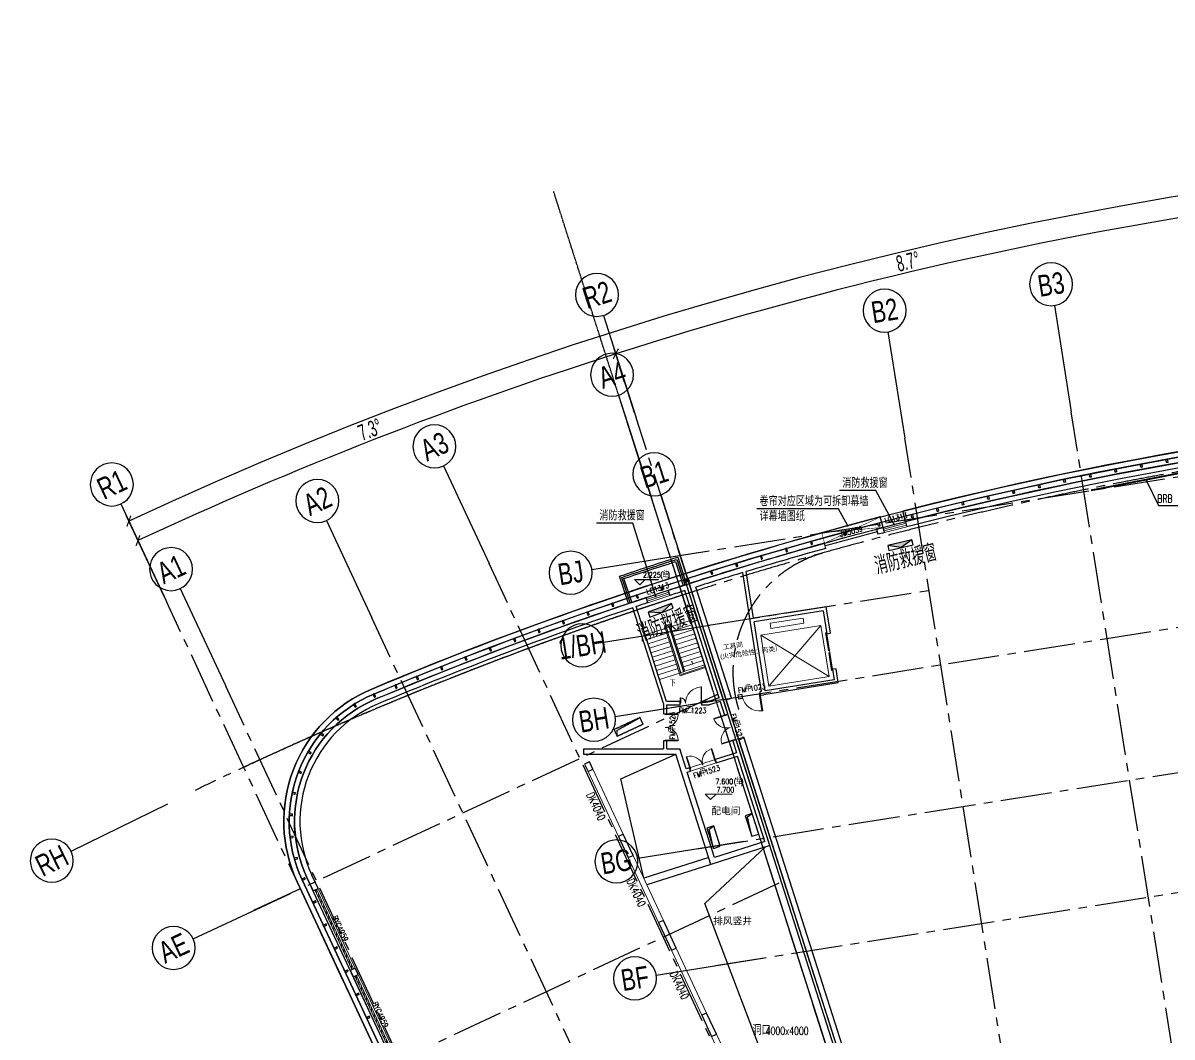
# Model space of a CAD drawing. Extents: x 162590 to 1345090, y -237084 to 1504616.
# Drawn here: x 409322 to 473388, y 151841 to 208385 of the extents above; entities that cross this region are included whole.
import ezdxf
from ezdxf.enums import TextEntityAlignment as Align

# ---------------------------------------------------------------- set-up
doc = ezdxf.new("R2010")
doc.units = 0
for name, pattern in [('CENTER', [50.8, 31.75, -6.35, 6.35, -6.35]), ('CENTER2', [28.575, 19.05, -3.175, 3.175, -3.175]), ('DASH', [0.35, 0.25, -0.1])]:
    doc.linetypes.add(name, pattern=pattern)
doc.layers.get('0').update_dxf_attribs({"color": 8})
doc.layers.get('Defpoints').update_dxf_attribs({"color": 8})
for name, color, linetype in [('#幕墙线-平面', 8, 'Continuous'), ('#文字', 8, 'Continuous'), ('#标注', 8, 'Continuous'), ('#轴线', 8, 'CENTER2'), ('A-FLOR', 8, 'Continuous'), ('A-FLOR-OVHD', 8, 'DASH'), ('A-FLOR-UNDR', 8, 'Continuous'), ('A-Hole', 8, 'Continuous'), ('A-ROOF', 8, 'Continuous'), ('CURTWALL', 8, 'Continuous'), ('DIM_LEAD', 8, 'Continuous'), ('DOOR_FIRE_TEXT', 8, 'Continuous'), ('DOTE', 8, 'CENTER'), ('WALL', 8, 'Continuous'), ('WINDOW_TEXT', 8, 'Continuous'), ('xx', 8, 'Continuous'), ('救援窗', 8, 'Continuous'), ('数据中心-平面图+剖面图-20230806$0$DIM_ELEV', 8, 'Continuous'), ('数据中心-平面图+剖面图-20230806$0$PUB_TEXT', 8, 'Continuous'), ('数据中心轮廓线', 8, 'Continuous')]:
    doc.layers.add(name, color=color, linetype=linetype)
for name, color, linetype, lineweight in [('DIM_ELEV', 8, 'Continuous', 5), ('DIM_SYMB', 8, 'Continuous', 5), ('DOOR_FIRE', 8, 'Continuous', 13), ('EVTR', 8, 'Continuous', 9), ('PUB_TEXT', 8, 'Continuous', 5), ('STAIR', 8, 'Continuous', 9), ('WINDOW', 8, 'Continuous', 13), ('阻尼器布置', 8, 'Continuous', 9)]:
    doc.layers.add(name, color=color, linetype=linetype, lineweight=lineweight)
doc.styles.add('_TCH_DIM', font='SIMPLEX', dxfattribs={"bigfont": 'GBCBIG'})
doc.styles.add('_TCH_WINDOW', font='SIMPLEX', dxfattribs={"height": 3.5, "bigfont": 'GBCBIG'})
doc.styles.add('JHZX', font='jrs.shx', dxfattribs={"width": 0.6, "bigfont": 'jhz.shx'})
doc.styles.get("Standard").update_dxf_attribs({"font": 'arial.ttf'})
doc.styles.add('图纸文字', font='txt.shx', dxfattribs={"width": 0.5, "bigfont": 'HZTXT.shx'})
doc.styles.add('数据中心-平面图+剖面图-20230806$0$_TCH_DIM', font='SIMPLEX', dxfattribs={"bigfont": 'GBCBIG'})
doc.dimstyles.new('JZBZ-300', dxfattribs={"dimscale": 300, "dimtxt": 3, "dimasz": 1.5, "dimexe": 1, "dimexo": 1, "dimgap": 0.5, "dimtad": 1, "dimdec": 0, "dimdsep": 46, "dimtxsty": 'JHZX', "dimblk1": 'ARCHTICK', "dimblk2": 'ARCHTICK', "dimsah": 1, "dimcen": 0, "dimclrd": 1, "dimclre": 1, "dimclrt": 2, "dimadec": 3, "dimazin": 2, "dimtfac": 1, "dimtdec": 0, "dimtix": 1, "dimtmove": 0, "dimatfit": 3, "dimfxl": 1, "dimtolj": 1, "dimlwd": -1, "dimlwe": -1, "dimarcsym": 1})

# ---------------------------------------------------------------- blocks, each defined once
blk = doc.blocks.new('A$C6e55dde9')
at = {"layer": '救援窗'}
h = blk.add_hatch(color=256, dxfattribs=at)
edge = h.paths.add_edge_path()
edge.add_arc((-839, -143), 839, 350.47785, 360)
edge.add_arc((839, -143), 839, 180, 189.52215)
edge.add_line((12, -282), (693, 0))
edge.add_line((693, 0), (-693, 0))
edge.add_line((-693, 0), (-12, -282))
edge = h.paths.add_edge_path()
edge.add_line((-12, -282), (0, -287))
edge.add_line((0, -287), (12, -282))
edge.add_arc((839, -143), 839, 180, 189.52215, ccw=False)
edge.add_arc((-839, -143), 839, -9.52215, 0, ccw=False)
blk.add_lwpolyline([(693, 0), (-693, 0), (-693, -287), (693, -287)], close=True, dxfattribs=at)
blk.add_lwpolyline([(693, 0), (0, -287), (-693, 0)], dxfattribs=at)
blk = doc.blocks.new('A$Cf5e5299f')
at = {"layer": '#标注', "ltscale": 300}
blk.add_blockref('A$C6e55dde9', (0, 0), dxfattribs=at)
at = {"layer": '#文字', "style": '图纸文字', "width": 0.7}
blk.add_text('消防救援窗', height=1000, dxfattribs=at).set_placement((-1646, -1458))
blk = doc.blocks.new('BRB-group')
at = {"layer": 'DIM_LEAD'}
for p, q in [((-38699, 206893), (-38049, 205558)), ((-38049, 205558), (-35963, 205558))]:
    blk.add_line(p, q, dxfattribs=at)
at = {"layer": 'DIM_LEAD', "const_width": 60}
blk.add_lwpolyline([(-38712, 206920, 1), (-38686, 206866, 1)], format="xyb", close=True, dxfattribs=at)
at = {"layer": '阻尼器布置', "ltscale": 0.5, "const_width": 100}
blk.add_lwpolyline([(-33356, 208043), (-41803, 206402)], dxfattribs=at)
at = {"layer": 'PUB_TEXT', "style": '_TCH_DIM', "width": 0.705882}
blk.add_text('BRB', height=446.2, dxfattribs=at).set_placement((-38109, 205716))
blk = doc.blocks.new('$DorLib2D$00000213')
at = {"const_width": 0.02}
blk.add_lwpolyline([(0.5, 0), (-0.5, 0)], dxfattribs=at)
blk = doc.blocks.new('$DorLib2D$00000001')
for p, q in [((0.45, 0.975), (0.5, 0.975)), ((0.45, 0), (0.45, 0.975)), ((0.5, 0), (0.5, 0.975)), ((0.5, 0), (0.45, 0))]:
    blk.add_line(p, q)
blk.add_arc((0.475, 0), 0.975, 91.46928, 180)
blk = doc.blocks.new('$WINLIB2D$00000001')
for points in [[(-0.5, 0.5), (-0.5, -0.5)], [(-0.5, 0.5), (0.5, 0.5)], [(0.5, -0.5), (0.5, 0.5)], [(0.5, 0.167), (-0.5, 0.167)], [(0.5, -0.167), (-0.5, -0.167)], [(-0.5, -0.5), (0.5, -0.5)]]:
    blk.add_lwpolyline(points)
blk = doc.blocks.new('$DORLIB2D$00000127')
for points in [[(-0.533, 0.795), (-0.533, 0.69)], [(-0.033, 0.795), (-0.533, 0.795)], [(-0.033, 0.69), (-0.533, 0.69)], [(-0.033, 0.795), (-0.033, 0.69)], [(0.533, 0.795), (0.033, 0.795)], [(0.033, 0.795), (0.033, 0.69)], [(0.533, 0.69), (0.033, 0.69)], [(0.533, 0.795), (0.533, 0.69)], [(0.5, 0.5), (-0.5, 0.5)]]:
    blk.add_lwpolyline(points)
blk = doc.blocks.new('$WINLIB2D$00000007')
for points in [[(-0.5, 0.5), (0.5, 0.5)], [(-0.5, 0.5), (-0.5, -0.5)], [(0.5, 0.5), (0.5, -0.5)], [(-0.5, -0.5), (0.5, -0.5)]]:
    blk.add_lwpolyline(points)
blk = doc.blocks.new('$WINLIB2D$00000039')
for points in [[(-0.5, 0.5), (-0.5, -0.5)], [(0.5, 0.5), (-0.5, 0.5)], [(0.5, -0.5), (0.5, 0.5)], [(-0.5, 0.167), (0.5, 0.167)], [(-0.384, -0.167), (-0.448, 0.167)], [(-0.316, -0.167), (-0.38, 0.167)], [(-0.248, -0.167), (-0.312, 0.167)], [(-0.18, -0.167), (-0.244, 0.167)], [(-0.112, -0.167), (-0.176, 0.167)], [(-0.044, -0.167), (-0.108, 0.167)], [(0.024, -0.167), (-0.04, 0.167)], [(0.092, -0.167), (0.028, 0.167)], [(0.16, -0.167), (0.096, 0.167)], [(0.228, -0.167), (0.164, 0.167)], [(0.296, -0.167), (0.232, 0.167)], [(0.364, -0.167), (0.3, 0.167)], [(0.432, -0.167), (0.368, 0.167)], [(0.5, -0.167), (0.436, 0.167)], [(-0.452, -0.167), (-0.5, 0.084)], [(-0.5, -0.167), (0.5, -0.167)], [(0.5, -0.5), (-0.5, -0.5)]]:
    blk.add_lwpolyline(points)
blk = doc.blocks.new('$DorLib2D$00000002')
for p, q in [((-0.5, 0), (-0.5, 0.4875)), ((-0.475, 0.4875), (-0.5, 0.4875)), ((-0.475, 0), (-0.475, 0.4875)), ((0.475, 0), (0.475, 0.4875)), ((0.475, 0.4875), (0.5, 0.4875)), ((0.5, 0), (0.5, 0.4875)), ((-0.5, 0), (-0.475, 0)), ((0.5, 0), (0.475, 0))]:
    blk.add_line(p, q)
for centre, start, end in [((-0.4875, 0), 0, 88.53072), ((0.4875, 0), 91.46928, 180)]:
    blk.add_arc(centre, 0.4875, start, end)
blk = doc.blocks.new('$DorLib2D$00000225')
for p, q in [((0.475, -0.001), (0.475, 0.752)), ((0.475, 0.752), (0.5, 0.752)), ((0.5, -0.001), (0.5, 0.752)), ((-0.5, 0), (-0.5, 0.252)), ((-0.475, 0.252), (-0.5, 0.252)), ((-0.475, 0), (-0.475, 0.252)), ((-0.475, 0), (-0.5, 0)), ((0.475, -0.001), (0.5, -0.001))]:
    blk.add_line(p, q)
for centre, radius, start, end in [((0.505, -0.002), 0.755, 92.2493, 179.7238), ((-0.501, 0.003), 0.251, 359.7899, 84.0974)]:
    blk.add_arc(centre, radius, start, end)
blk = doc.blocks.new('A$C93cde13e')
at = {"layer": 'A-FLOR'}
blk.add_lwpolyline([(3506, -63392, 0.011903), (-3508, -63392), (-3531, -62542, 0.090515), (-55645, -73343, -0.399227), (-65130, -69611), (-85521, -25883, -0.425761), (-81676, -15932, -0.086179), (-11232, 201), (-9980, -7700), (9978, -7700), (11229, 201, -0.055481), (57328, -7430, -0.425761), (62357, -16839), (47448, -62726, -0.399227), (38488, -67585, 0.059797), (3528, -62542), (3506, -63391)], format="xyb", dxfattribs=at)
at = {"layer": 'A-FLOR-OVHD'}
blk.add_lwpolyline([(-68230, -18006), (-66780, -17330), (-66949, -16967), (-68399, -17643)], close=True, dxfattribs=at)
blk.add_lwpolyline([(-68230, -18006), (-68232, -17674), (-66949, -16967)], dxfattribs=at)
at = {"layer": 'A-FLOR-UNDR'}
for p, q in [((-45201, -69561), (-64355, -9544)), ((-45059, -69516), (-64213, -9498)), ((-62916, -15367), (-64736, -9665)), ((-49429, -57626), (-60089, -24226)), ((-63116, -24773), (-66741, -25929)), ((-62994, -25154), (-66570, -26295))]:
    blk.add_line(p, q, dxfattribs=at)
at = {"layer": 'A-Hole'}
for points in [[(-66741, -25929), (-68028, -20392), (-64953, -19015)], [(-60714, -23586), (-60950, -22499), (-60698, -22321)], [(-62858, -24270), (-63093, -23183), (-62841, -23005)], [(-51299, -59046), (-63331, -27330), (-59980, -24192)]]:
    blk.add_lwpolyline(points, dxfattribs=at)
for points in [[(-60714, -23586), (-60333, -23464), (-60698, -22321), (-61079, -22443)], [(-62858, -24270), (-62477, -24148), (-62841, -23005), (-63222, -23127)]]:
    blk.add_lwpolyline(points, close=True, dxfattribs=at)
at = {"layer": 'A-ROOF'}
for points in [[(-67493, -10574), (-67972, -9153, -0.003792), (-64907, -8145), (-64451, -9574)], [(-67398, -10542), (-67845, -9216, -0.003557), (-64972, -8271), (-64546, -9604)]]:
    blk.add_lwpolyline(points, format="xyb", dxfattribs=at)
at = {"layer": 'CURTWALL'}
for points in [[(899, -62803, -0.064248), (38410, -67875, 0.399227), (47733, -62819), (62643, -16931, 0.425761), (57410, -7141, 0.169589), (-81792, -15655, 0.425761), (-85792, -26010), (-65402, -69738, 0.399227), (-55532, -73621, -0.094987), (-901, -62803)], [(-67587, -10606), (-68099, -9090, -0.004027), (-64842, -8019), (-64356, -9544)]]:
    blk.add_lwpolyline(points, format="xyb", dxfattribs=at)
at = {"layer": 'DIM_ELEV'}
for p, q in [((-63014, -21545), (-63314, -21245)), ((-63314, -21245), (-61818, -21245)), ((-63014, -21545), (-62714, -21245))]:
    blk.add_line(p, q, dxfattribs=at)
at = {"layer": 'DIM_LEAD'}
for p, q in [((-53808, -4311), (-55829, -4311)), ((-52773, -6199), (-53808, -4311)), ((-55890, -5327), (-60446, -5327)), ((-55372, -6271), (-55890, -5327)), ((-67353, -6124), (-69374, -6124)), ((-66078, -10208), (-67353, -6124))]:
    blk.add_line(p, q, dxfattribs=at)
at = {"layer": 'DIM_LEAD', "const_width": 60}
for points in [[(-55358, -6298, 1), (-55387, -6245, 1)], [(-52758, -6225, 1), (-52787, -6173, 1)], [(-66069, -10237, 1), (-66087, -10179, 1)]]:
    blk.add_lwpolyline(points, format="xyb", close=True, dxfattribs=at)
at = {"layer": 'DIM_SYMB', "elevation": -1683}
blk.add_lwpolyline([(-65231, -14772, 0, 0, 0), (-66289, -11457, 0, 0, 0), (-64956, -11032, 0, 0, 0), (-63977, -14099, 0, 80, 0), (-64068, -13813, 0, 0, 0)], format="xyseb", dxfattribs=at)
at = {"layer": 'DOOR_FIRE'}
for p, q in [((-62761, -19306), (-64190, -19762)), ((-62700, -19497), (-64129, -19953))]:
    blk.add_line(p, q, dxfattribs=at)
at = {"layer": 'DOTE'}
blk.add_line((-39784, -87850), (-71771, 12379), dxfattribs=at)
blk.add_arc((-1, -210700), 210700, 107.82316, 115, dxfattribs=at)
at = {"layer": 'EVTR'}
for p, q in [((-59694, -11713), (-57857, -11422)), ((-57857, -11422), (-57813, -11704)), ((-60218, -12373), (-56860, -11841)), ((-56860, -11841), (-59767, -15218)), ((-59650, -11995), (-59694, -11713)), ((-57813, -11704), (-59650, -11995)), ((-56860, -11841), (-56409, -14686)), ((-56409, -14686), (-60218, -12373)), ((-60218, -12373), (-59767, -15218)), ((-59767, -15218), (-56409, -14686))]:
    blk.add_line(p, q, dxfattribs=at)
at = {"layer": 'STAIR'}
for p, q in [((-64588, -10127), (-67113, -10933)), ((-64132, -11556), (-64588, -10127)), ((-67113, -10933), (-66657, -12362)), ((-65542, -12006), (-66657, -12362)), ((-66657, -12362), (-65542, -12006)), ((-65296, -11759), (-65591, -11854)), ((-65591, -11854), (-64703, -14635)), ((-65334, -11835), (-65515, -11892)), ((-65515, -11892), (-64664, -14560)), ((-65485, -11988), (-65304, -11930)), ((-65466, -11982), (-65485, -11988)), ((-65466, -11982), (-64676, -14459)), ((-64514, -14407), (-65334, -11835)), ((-65323, -11936), (-65304, -11930)), ((-64533, -14413), (-65323, -11936)), ((-64456, -14389), (-65296, -11759)), ((-65247, -11912), (-64132, -11556)), ((-65247, -11912), (-64132, -11556)), ((-65168, -12159), (-64053, -11804)), ((-65089, -12407), (-63974, -12051)), ((-63342, -14033), (-64132, -11556)), ((-66657, -12362), (-65866, -14839)), ((-65463, -12254), (-66578, -12609)), ((-65384, -12501), (-66499, -12857)), ((-65305, -12749), (-66420, -13105)), ((-65387, -12229), (-65406, -12235)), ((-65308, -12477), (-65327, -12483)), ((-65229, -12725), (-65248, -12731)), ((-65244, -12184), (-65225, -12178)), ((-65165, -12431), (-65146, -12425)), ((-65086, -12679), (-65067, -12673)), ((-65010, -12655), (-63895, -12299)), ((-64931, -12902), (-63816, -12547)), ((-64852, -13150), (-63737, -12794)), ((-65226, -12997), (-66341, -13352)), ((-65147, -13244), (-66262, -13600)), ((-65150, -12972), (-65169, -12979)), ((-65071, -13220), (-65090, -13226)), ((-65007, -12927), (-64988, -12921)), ((-64928, -13175), (-64909, -13168)), ((-64849, -13422), (-64830, -13416)), ((-64773, -13398), (-63658, -13042)), ((-64694, -13646), (-63579, -13290)), ((-65068, -13492), (-66183, -13848)), ((-64989, -13740), (-66103, -14096)), ((-64910, -13988), (-66024, -14343)), ((-64992, -13468), (-65011, -13474)), ((-64913, -13715), (-64932, -13722)), ((-64834, -13963), (-64853, -13969)), ((-64770, -13670), (-64751, -13664)), ((-64691, -13918), (-64672, -13912)), ((-64615, -13893), (-63500, -13538)), ((-64535, -14141), (-63421, -13785)), ((-64456, -14389), (-63342, -14033)), ((-64831, -14235), (-65945, -14591)), ((-64752, -14483), (-65866, -14839)), ((-64755, -14211), (-64774, -14217)), ((-64703, -14635), (-63293, -14185)), ((-64676, -14459), (-64695, -14465)), ((-64533, -14413), (-64676, -14459)), ((-64664, -14560), (-63311, -14128)), ((-64612, -14165), (-64593, -14159)), ((-64533, -14413), (-64514, -14407)), ((-64514, -14407), (-64456, -14389)), ((-64514, -14407), (-64456, -14389)), ((-63311, -14128), (-63293, -14185))]:
    blk.add_line(p, q, dxfattribs=at)
at = {"layer": 'WALL'}
for p, q in [((-53327, -6653), (-53402, -6363)), ((-52143, -6038), (-52068, -6328)), ((-53766, -6458), (-53687, -6747)), ((-56583, -7532), (-56661, -7242)), ((-60802, -11560), (-61226, -8882)), ((-60620, -11430), (-61033, -8824)), ((-62322, -15912), (-64355, -9544)), ((-62143, -15984), (-64213, -9498)), ((-65379, -9874), (-65285, -10159)), ((-62543, -15877), (-64454, -9890)), ((-61857, -15893), (-63836, -9693)), ((-65648, -16181), (-67351, -10844)), ((-65475, -16065), (-67162, -10780)), ((-66520, -10565), (-66614, -10280)), ((-56571, -10788), (-60620, -11430)), ((-56336, -12270), (-56571, -10788)), ((-56737, -11017), (-60589, -11627)), ((-56737, -11017), (-56534, -12301)), ((-60176, -15510), (-60802, -11560)), ((-59979, -15479), (-60589, -11627)), ((-56534, -12301), (-56336, -12270)), ((-56023, -14245), (-56221, -14276)), ((-56221, -14276), (-56127, -14869)), ((-55898, -15035), (-56023, -14245)), ((-55898, -15035), (-60046, -15692)), ((-56127, -14869), (-59979, -15479)), ((-62543, -15877), (-63131, -16065)), ((-62049, -16769), (-62322, -15912)), ((-62143, -15984), (-61857, -15893)), ((-61263, -15682), (-61488, -15718)), ((-61488, -15718), (-61456, -15916)), ((-61456, -15916), (-61232, -15880)), ((-61232, -15880), (-61263, -15682)), ((-60176, -15510), (-60275, -15526)), ((-60275, -15526), (-60244, -15724)), ((-60244, -15724), (-60046, -15692)), ((-65648, -16181), (-65648, -16765)), ((-64714, -16065), (-65475, -16065)), ((-65448, -16265), (-64714, -16265)), ((-65448, -16765), (-65448, -16265)), ((-64714, -16265), (-64714, -16065)), ((-63131, -16065), (-63514, -16065)), ((-63514, -16065), (-63514, -16265)), ((-63514, -16265), (-63100, -16265)), ((-62482, -16068), (-63100, -16265)), ((-62482, -16068), (-62239, -16830)), ((-65648, -16765), (-65448, -16765)), ((-62239, -16830), (-62049, -16769)), ((-65448, -18265), (-65648, -18265)), ((-65648, -18265), (-65648, -18715)), ((-65448, -18715), (-65448, -18265)), ((-61593, -18198), (-61783, -18259)), ((-61783, -18259), (-61570, -18926)), ((-61349, -18960), (-61593, -18198)), ((-61451, -18153), (-61165, -18061)), ((-54560, -39745), (-61451, -18153)), ((-54295, -39587), (-61165, -18061)), ((-70105, -18715), (-65648, -18715)), ((-70105, -18715), (-70105, -19015)), ((-70105, -19015), (-65564, -19015)), ((-65564, -19015), (-64953, -19015)), ((-65448, -18715), (-64734, -18715)), ((-64636, -20009), (-64953, -19015)), ((-64381, -19823), (-64734, -18715)), ((-61570, -18926), (-62761, -19306)), ((-62700, -19497), (-61509, -19116)), ((-59989, -23880), (-61509, -19116)), ((-59708, -24105), (-61349, -18960)), ((-69766, -19440), (-70038, -19567)), ((-70038, -19567), (-69848, -19975)), ((-69848, -19975), (-69576, -19848)), ((-69576, -19848), (-69766, -19440)), ((-64190, -19762), (-64381, -19823)), ((-64129, -19953), (-64190, -19762)), ((-62761, -19306), (-62700, -19497)), ((-62994, -25154), (-64636, -20009)), ((-64320, -20013), (-64129, -19953)), ((-62800, -24777), (-64320, -20013)), ((-67886, -23473), (-68158, -23600)), ((-68158, -23600), (-67608, -24778)), ((-67337, -24651), (-67886, -23473)), ((-59708, -24105), (-62994, -25154)), ((-59989, -23880), (-62800, -24777)), ((-67608, -24778), (-67337, -24651)), ((-85519, -25883), (-85174, -26625)), ((-84902, -26498), (-85248, -25756)), ((-85174, -26625), (-84902, -26498)), ((-65646, -28277), (-65918, -28404)), ((-65918, -28404), (-65200, -29944)), ((-64928, -29818), (-65646, -28277)), ((-65200, -29944), (-64928, -29818)), ((-82831, -30939), (-83103, -31066)), ((-83103, -31066), (-82934, -31428)), ((-82934, -31428), (-82662, -31301)), ((-82662, -31301), (-82831, -30939)), ((-63237, -33443), (-63509, -33570)), ((-63509, -33570), (-62960, -34748)), ((-62688, -34621), (-63237, -33443)), ((-62960, -34748), (-62688, -34621))]:
    blk.add_line(p, q, dxfattribs=at)
for centre, radius, start, end in [((-1, -210700), 211200, 93.69173, 104.29325), ((-1, -210700), 210900, 93.69208, 104.293), ((-1, -210700), 211200, 104.64593, 104.74789), ((-1, -210700), 210900, 104.64618, 104.74731), ((-1, -210700), 211200, 105.56176, 106.84122), ((-1, -210700), 210900, 105.56234, 106.82128), ((-1, -210700), 211200, 106.84122, 107.7), ((-1, -210700), 210900, 106.87612, 107.6185), ((0, -210700), 211200, 107.74069, 108.0327), ((0, -210700), 210900, 107.79509, 108.03245), ((0, -210700), 211200, 108.59572, 112.75032), ((0, -210700), 210900, 108.62373, 112.75032), ((0, -210700), 211200, 108.38537, 108.59572), ((0, -210700), 210900, 108.38562, 108.56939), ((-78813, -22756), 7400, 112.75032, 205), ((-78813, -22756), 7100, 112.75032, 205)]:
    blk.add_arc(centre, radius, start, end, dxfattribs=at)
at = {"layer": '数据中心-平面图+剖面图-20230806$0$DIM_ELEV'}
for p, q in [((-66957, -9566), (-67257, -9266)), ((-67257, -9266), (-65919, -9266)), ((-66957, -9566), (-66657, -9266))]:
    blk.add_line(p, q, dxfattribs=at)
at = {"layer": '数据中心轮廓线'}
for p, q in [((-52143, -6038), (-52291, -5456)), ((-53402, -6363), (-53554, -5782))]:
    blk.add_line(p, q, dxfattribs=at)
for points in [[(52289, -5456, 0.125383), (-52291, -5456)], [(-53554, -5782, 0.035377), (-81908, -15378, 0.425761), (-86064, -26137), (-65674, -69865, 0.399227), (-55419, -73899, -0.08992), (-3865, -63151, -0.08992)]]:
    blk.add_lwpolyline(points, format="xyb", dxfattribs=at)
at = {"layer": '数据中心轮廓线', "const_width": 30}
for points in [[(-56661, -7242), (-56822, -6664), (-53554, -5782), (-53402, -6363), (-56661, -7242)], [(-56822, -6664), (-53402, -6363)], [(-56661, -7242), (-53554, -5782)]]:
    blk.add_lwpolyline(points, dxfattribs=at)
at = {"layer": 'DOOR_FIRE', "xscale": 1200, "yscale": 1200, "zscale": 200}
blk.add_blockref('$DorLib2D$00000225', (-64114, -16165), dxfattribs=at)
at = {"layer": 'DOOR_FIRE', "zscale": 200}
for name, p, xscale, yscale, rotation in [('$DorLib2D$00000001', (-60753, -15703), -1000.000000000001, 1000.000000000001, 189.0000000000273), ('$DorLib2D$00000002', (-65548, -17515), -1500, 1500, 270), ('$DorLib2D$00000002', (-61916, -17514), 1499.999999999999, 1499.999999999999, 107.6999999056558), ('$DorLib2D$00000002', (-63445, -19629), -1500, 1499.999999999999, 17.69999999920474)]:
    blk.add_blockref(name, p, dxfattribs=dict(at, xscale=xscale, yscale=yscale, rotation=rotation))
at = {"layer": 'WINDOW'}
ref = blk.add_blockref('$WINLIB2D$00000001', (-52735, -6345), dxfattribs=dict(at, xscale=1300, yscale=300, zscale=-1300, rotation=14.46959072321767))
ref.add_attrib('A', 'LC1313', (-53278, -6142), dxfattribs={"layer": 'WINDOW_TEXT', "height": 297.5, "rotation": 14.46959, "style": '_TCH_WINDOW', "width": 0.705882})
ref = blk.add_blockref('$DorLib2D$00000213', (-55174, -6995), dxfattribs=dict(at, xscale=-3000, yscale=3000, zscale=3000, rotation=15.15482359876431))
ref.add_attrib('A', 'JM3039', (-55782, -6907), dxfattribs={"layer": 'WINDOW_TEXT', "height": 297.5, "rotation": 15.15482, "style": '_TCH_WINDOW', "width": 0.705882})
ref = blk.add_blockref('$WINLIB2D$00000001', (-65950, -10220), dxfattribs=dict(at, xscale=1300, yscale=300, zscale=-1300, rotation=18.20903605499926))
ref.add_attrib('A', 'LC1313', (-66531, -10116), dxfattribs={"layer": 'WINDOW_TEXT', "height": 297.5, "rotation": 18.20904, "style": '_TCH_WINDOW', "width": 0.705882})
at = {"layer": 'WINDOW', "xscale": 2000, "yscale": 200, "zscale": 2000, "rotation": 99.00000000001415}
blk.add_blockref('$DORLIB2D$00000127', (-56278, -13273), dxfattribs=at)
at = {"layer": 'WINDOW'}
ref = blk.add_blockref('$WINLIB2D$00000007', (-68867, -21724), dxfattribs=dict(at, xscale=-4000, yscale=300, zscale=-4000, rotation=294.998330932994))
ref.add_attrib('A', 'DK4040', (-69954, -21271), dxfattribs={"layer": 'WINDOW_TEXT', "height": 446.2, "rotation": 294.99833, "style": '_TCH_WINDOW', "width": 0.705882})
ref = blk.add_blockref('$WINLIB2D$00000007', (-66627, -26528), dxfattribs=dict(at, xscale=-4000, yscale=300, zscale=-4000, rotation=294.998330932994))
ref.add_attrib('A', 'DK4040', (-67714, -26074), dxfattribs={"layer": 'WINDOW_TEXT', "height": 446.2, "rotation": 294.99833, "style": '_TCH_WINDOW', "width": 0.705882})
ref = blk.add_blockref('$WINLIB2D$00000039', (-84002, -28782), dxfattribs=dict(at, xscale=4899.999999999999, yscale=300, zscale=4899.999999999999, rotation=294.9999999993814))
ref.add_attrib('A', 'BYC4959', (-84123, -28093), dxfattribs={"layer": 'WINDOW_TEXT', "height": 297.5, "rotation": 295, "style": '_TCH_WINDOW', "width": 0.705882})
ref = blk.add_blockref('$WINLIB2D$00000007', (-64219, -31694), dxfattribs=dict(at, xscale=-4000, yscale=300, zscale=-4000, rotation=294.998330932994))
ref.add_attrib('A', 'DK4040', (-65305, -31240), dxfattribs={"layer": 'WINDOW_TEXT', "height": 446.2, "rotation": 294.99833, "style": '_TCH_WINDOW', "width": 0.705882})
ref = blk.add_blockref('$WINLIB2D$00000039', (-81762, -33585), dxfattribs=dict(at, xscale=4899.999999999999, yscale=300, zscale=4899.999999999999, rotation=294.9999999993814))
ref.add_attrib('A', 'BYC4959', (-81884, -32897), dxfattribs={"layer": 'WINDOW_TEXT', "height": 297.5, "rotation": 295, "style": '_TCH_WINDOW', "width": 0.705882})
ref = blk.add_blockref('$WINLIB2D$00000007', (-61979, -36497), dxfattribs=dict(at, xscale=-4000, yscale=300, zscale=-4000, rotation=294.998330932994))
ref.add_attrib('A', 'DK4040', (-63065, -36044), dxfattribs={"layer": 'WINDOW_TEXT', "height": 446.2, "rotation": 294.99833, "style": '_TCH_WINDOW', "width": 0.705882})
at = {"layer": 'xx'}
blk.add_blockref('BRB-group', (-1, -210700), dxfattribs=at)
at = {"layer": 'DOOR_FIRE_TEXT', "style": '_TCH_WINDOW', "width": 0.705882}
for s, rotation, p in [('FM', 9, (-61460, -15607)), ('1023', 9, (-60802, -15503)), ('1523', 90, (-64993, -17532)), ('FM', 287.7, (-61928, -16801)), ('FM', 90, (-64993, -18198)), ('1523', 287.7, (-61726, -17436)), ('1523', 17.7, (-63293, -20163)), ('FM', 17.7, (-63927, -20366))]:
    blk.add_text(s, height=297.5, rotation=rotation, dxfattribs=at).set_placement(p)
at = {"layer": 'DOOR_FIRE_TEXT', "style": '_TCH_WINDOW'}
for rotation, p in [(9, (-61045, -15542)), (287.7, (-61801, -17201)), (90, (-64993, -17778)), (17.7, (-63527, -20238))]:
    blk.add_text('甲', height=338, rotation=rotation, dxfattribs=at).set_placement(p)
at = {"layer": 'DOOR_FIRE_TEXT', "style": '_TCH_WINDOW', "width": 0.705882}
for s, p in [('FM', (-64797, -16720)), ('1223', (-64131, -16720))]:
    blk.add_text(s, height=297.5, dxfattribs=at).set_placement(p)
at = {"layer": 'DOOR_FIRE_TEXT', "style": '_TCH_WINDOW'}
blk.add_text('乙', height=338, dxfattribs=at).set_placement((-64377, -16720))
at = {"layer": 'PUB_TEXT', "style": '_TCH_DIM'}
for s, height, p in [('消防救援窗', 506.4, (-55672, -4153)), ('卷帘对应区域为可拆卸幕墙', 506.38, (-60289, -5170)), ('消防救援窗', 506.4, (-69217, -5967)), ('详幕墙图纸', 506.4, (-60289, -6010)), ('结', 338, (-61578, -20685))]:
    blk.add_text(s, height=height, dxfattribs=at).set_placement(p)
at = {"layer": 'PUB_TEXT'}
for s, p in [('工具间', (-62301, -13177)), ('(火灾危险性：丙类）', (-62463, -13706))]:
    blk.add_text(s, height=264.3, rotation=8.34135, dxfattribs=at).set_placement(p)
at = {"layer": 'PUB_TEXT', "style": '_TCH_DIM'}
for s, height, p in [('下', 338, (-65295, -15222)), ('洞口', 506.4, (-60679, -34658))]:
    blk.add_text(s, height=height, rotation=359.90688, dxfattribs=at).set_placement(p)
at = {"layer": 'PUB_TEXT', "style": '_TCH_DIM', "width": 0.705882}
for s, height, p in [('7.600', 297.5, (-62748, -20685)), ('(', 298, (-61718, -20685)), (')', 298, (-61332, -20685)), ('7.700', 297.5, (-62688, -21140))]:
    blk.add_text(s, height=height, dxfattribs=at).set_placement(p)
at = {"layer": 'PUB_TEXT'}
for s, p in [('配电间', (-62973, -22369)), ('排风竖井', (-62868, -28507))]:
    blk.add_text(s, height=396.5, dxfattribs=at).set_placement(p)
at = {"layer": 'PUB_TEXT', "style": '_TCH_DIM', "width": 0.705882}
blk.add_text('4000x4000', height=446.2, rotation=359.90688, dxfattribs=at).set_placement((-59941, -34659))
at = {"layer": '数据中心-平面图+剖面图-20230806$0$PUB_TEXT', "style": '数据中心-平面图+剖面图-20230806$0$_TCH_DIM', "width": 0.705882}
for s, height, p in [('2.225', 297.5, (-66789, -9161)), ('(', 298, (-65819, -9161)), (')', 298, (-65433, -9161))]:
    blk.add_text(s, height=height, dxfattribs=at).set_placement(p)
at = {"layer": '数据中心-平面图+剖面图-20230806$0$PUB_TEXT', "style": '数据中心-平面图+剖面图-20230806$0$_TCH_DIM'}
blk.add_text('结', height=338, dxfattribs=at).set_placement((-65679, -9161))
blk = doc.blocks.new('*U49')
blk.add_line((0, -20), (0, 0))
blk.add_circle((0, -24), 4)
at = {"style": 'JHZX', "width": 0.75}
blk.add_attdef('AXES', text='', height=4, dxfattribs=at).set_placement((0, -24), align=Align.MIDDLE_CENTER)
blk = doc.blocks.new('*U48')
blk.add_line((20, 0), (0, 0))
blk.add_circle((24, 0), 4)
at = {"style": 'JHZX', "width": 0.75}
blk.add_attdef('AXES', text='', height=4, dxfattribs=at).set_placement((24, 0), align=Align.MIDDLE_CENTER)
blk = doc.blocks.new('_ARCHTICK')
at = {"color": 0, "linetype": 'ByBlock', "const_width": 0.15}
blk.add_lwpolyline([(-0.5, -0.5), (0.5, 0.5)], dxfattribs=at)
blk = doc.blocks.new('*D1148')
at = {"layer": '#标注', "color": 8, "ltscale": 300, "transparency": 16777216}
for p, q in [((579030, 186296), (580559, 191004)), ((417192, 176398), (415100, 180884))]:
    blk.add_line(p, q, dxfattribs=at)
blk.add_arc((510675, -24078), 225850, 72, 115, dxfattribs=at)
at = {"layer": 'Defpoints', "color": 0, "ltscale": 300, "transparency": 16777216}
for p in [(525119, 201310), (578937, 186011), (417319, 176126), (510675, -24078)]:
    blk.add_point(p, dxfattribs=at)
at = {"layer": '#标注', "color": 8, "ltscale": 300, "transparency": 16777216, "xscale": 450, "yscale": 450, "zscale": 450}
for p, rotation in [((580467, 190718), 341.9999999957651), ((415227, 180612), 205.0000000052078)]:
    blk.add_blockref('_ARCHTICK', p, dxfattribs=dict(at, rotation=rotation))
at = {"layer": '#标注', "color": 8, "ltscale": 300, "transparency": 16777216, "insert": (496851, 201950), "char_height": 900, "attachment_point": 5, "rotation": 3.5, "style": 'JHZX'}
blk.add_mtext('\\A1;43°', dxfattribs=at)
blk = doc.blocks.new('*D1152')
at = {"layer": '#标注', "color": 8, "ltscale": 300, "transparency": 16777216}
for p, q in [((476072, 194399), (475485, 198103)), ((443423, 186651), (442283, 190223))]:
    blk.add_line(p, q, dxfattribs=at)
blk.add_arc((510675, -24078), 224650, 99, 107.7, dxfattribs=at)
at = {"layer": 'Defpoints', "color": 0, "ltscale": 300, "transparency": 16777216}
for p in [(464351, 195744), (476119, 194103), (443514, 186365), (510675, -24078)]:
    blk.add_point(p, dxfattribs=at)
at = {"layer": '#标注', "color": 8, "ltscale": 300, "transparency": 16777216, "xscale": 450, "yscale": 450, "zscale": 450}
for p, rotation in [((475532, 197806), 9.000000000000242), ((442374, 189938), 197.6999999998196)]:
    blk.add_blockref('_ARCHTICK', p, dxfattribs=dict(at, rotation=rotation))
at = {"layer": '#标注', "color": 8, "ltscale": 300, "transparency": 16777216, "insert": (458665, 195085), "char_height": 900, "attachment_point": 5, "rotation": 13.35, "style": 'JHZX'}
blk.add_mtext('\\A1;8.7°', dxfattribs=at)
blk = doc.blocks.new('*D1153')
at = {"layer": '#标注', "color": 8, "ltscale": 300, "transparency": 16777216}
for p, q in [((443423, 186651), (442283, 190223)), ((417192, 176398), (415607, 179796))]:
    blk.add_line(p, q, dxfattribs=at)
blk.add_arc((510675, -24078), 224650, 107.7, 115, dxfattribs=at)
at = {"layer": 'Defpoints', "color": 0, "ltscale": 300, "transparency": 16777216}
for p in [(433349, 186845), (443514, 186365), (417319, 176126), (510675, -24078)]:
    blk.add_point(p, dxfattribs=at)
at = {"layer": '#标注', "color": 8, "ltscale": 300, "transparency": 16777216, "xscale": 450, "yscale": 450, "zscale": 450}
for p, rotation in [((442374, 189938), 17.69999999981979), ((415734, 179524), 205.0000000052079)]:
    blk.add_blockref('_ARCHTICK', p, dxfattribs=dict(at, rotation=rotation))
at = {"layer": '#标注', "color": 8, "ltscale": 300, "transparency": 16777216, "insert": (428670, 185714), "char_height": 900, "attachment_point": 5, "rotation": 21.35, "style": 'JHZX'}
blk.add_mtext('\\A1;7.3°', dxfattribs=at)
blk = doc.blocks.new('*D990')
at = {"layer": '#标注', "color": 8, "ltscale": 300, "transparency": 16777216}
for p, q in [((579030, 186296), (580559, 191004)), ((417192, 176398), (415100, 180884))]:
    blk.add_line(p, q, dxfattribs=at)
blk.add_arc((510675, -24078), 225850, 72, 115, dxfattribs=at)
at = {"layer": 'Defpoints', "color": 0, "ltscale": 300, "transparency": 16777216}
for p in [(525119, 201310), (578937, 186011), (417319, 176126), (510675, -24078)]:
    blk.add_point(p, dxfattribs=at)
at = {"layer": '#标注', "color": 8, "ltscale": 300, "transparency": 16777216, "xscale": 450, "yscale": 450, "zscale": 450}
for p, rotation in [((580467, 190718), 341.9999999957651), ((415227, 180612), 205.0000000052078)]:
    blk.add_blockref('_ARCHTICK', p, dxfattribs=dict(at, rotation=rotation))
at = {"layer": '#标注', "color": 8, "ltscale": 300, "transparency": 16777216, "insert": (496851, 201950), "char_height": 900, "attachment_point": 5, "rotation": 3.5, "style": 'JHZX'}
blk.add_mtext('\\A1;43°', dxfattribs=at)
blk = doc.blocks.new('*D994')
at = {"layer": '#标注', "color": 8, "ltscale": 300, "transparency": 16777216}
for p, q in [((476072, 194399), (475485, 198103)), ((443423, 186651), (442283, 190223))]:
    blk.add_line(p, q, dxfattribs=at)
blk.add_arc((510675, -24078), 224650, 99, 107.7, dxfattribs=at)
at = {"layer": 'Defpoints', "color": 0, "ltscale": 300, "transparency": 16777216}
for p in [(464351, 195744), (476119, 194103), (443514, 186365), (510675, -24078)]:
    blk.add_point(p, dxfattribs=at)
at = {"layer": '#标注', "color": 8, "ltscale": 300, "transparency": 16777216, "xscale": 450, "yscale": 450, "zscale": 450}
for p, rotation in [((475532, 197806), 9.000000000000242), ((442374, 189938), 197.6999999998196)]:
    blk.add_blockref('_ARCHTICK', p, dxfattribs=dict(at, rotation=rotation))
at = {"layer": '#标注', "color": 8, "ltscale": 300, "transparency": 16777216, "insert": (458665, 195085), "char_height": 900, "attachment_point": 5, "rotation": 13.35, "style": 'JHZX'}
blk.add_mtext('\\A1;8.7°', dxfattribs=at)
blk = doc.blocks.new('*D995')
at = {"layer": '#标注', "color": 8, "ltscale": 300, "transparency": 16777216}
for p, q in [((443423, 186651), (442283, 190223)), ((417192, 176398), (415607, 179796))]:
    blk.add_line(p, q, dxfattribs=at)
blk.add_arc((510675, -24078), 224650, 107.7, 115, dxfattribs=at)
at = {"layer": 'Defpoints', "color": 0, "ltscale": 300, "transparency": 16777216}
for p in [(433349, 186845), (443514, 186365), (417319, 176126), (510675, -24078)]:
    blk.add_point(p, dxfattribs=at)
at = {"layer": '#标注', "color": 8, "ltscale": 300, "transparency": 16777216, "xscale": 450, "yscale": 450, "zscale": 450}
for p, rotation in [((442374, 189938), 17.69999999981979), ((415734, 179524), 205.0000000052079)]:
    blk.add_blockref('_ARCHTICK', p, dxfattribs=dict(at, rotation=rotation))
at = {"layer": '#标注', "color": 8, "ltscale": 300, "transparency": 16777216, "insert": (428670, 185714), "char_height": 900, "attachment_point": 5, "rotation": 21.35, "style": 'JHZX'}
blk.add_mtext('\\A1;7.3°', dxfattribs=at)
blk = doc.blocks.new('*D1074')
at = {"layer": '#标注', "color": 8, "ltscale": 300, "transparency": 16777216}
for p, q in [((579030, 186296), (580559, 191004)), ((417192, 176398), (415100, 180884))]:
    blk.add_line(p, q, dxfattribs=at)
blk.add_arc((510675, -24078), 225850, 72, 115, dxfattribs=at)
at = {"layer": 'Defpoints', "color": 0, "ltscale": 300, "transparency": 16777216}
for p in [(525119, 201310), (578937, 186011), (417319, 176126), (510675, -24078)]:
    blk.add_point(p, dxfattribs=at)
at = {"layer": '#标注', "color": 8, "ltscale": 300, "transparency": 16777216, "xscale": 450, "yscale": 450, "zscale": 450}
for p, rotation in [((580467, 190718), 341.9999999957651), ((415227, 180612), 205.0000000052078)]:
    blk.add_blockref('_ARCHTICK', p, dxfattribs=dict(at, rotation=rotation))
at = {"layer": '#标注', "color": 8, "ltscale": 300, "transparency": 16777216, "insert": (496851, 201950), "char_height": 900, "attachment_point": 5, "rotation": 3.5, "style": 'JHZX'}
blk.add_mtext('\\A1;43°', dxfattribs=at)
blk = doc.blocks.new('*D1078')
at = {"layer": '#标注', "color": 8, "ltscale": 300, "transparency": 16777216}
for p, q in [((476072, 194399), (475485, 198103)), ((443423, 186651), (442283, 190223))]:
    blk.add_line(p, q, dxfattribs=at)
blk.add_arc((510675, -24078), 224650, 99, 107.7, dxfattribs=at)
at = {"layer": 'Defpoints', "color": 0, "ltscale": 300, "transparency": 16777216}
for p in [(464351, 195744), (476119, 194103), (443514, 186365), (510675, -24078)]:
    blk.add_point(p, dxfattribs=at)
at = {"layer": '#标注', "color": 8, "ltscale": 300, "transparency": 16777216, "xscale": 450, "yscale": 450, "zscale": 450}
for p, rotation in [((475532, 197806), 9.000000000000242), ((442374, 189938), 197.6999999998196)]:
    blk.add_blockref('_ARCHTICK', p, dxfattribs=dict(at, rotation=rotation))
at = {"layer": '#标注', "color": 8, "ltscale": 300, "transparency": 16777216, "insert": (458665, 195085), "char_height": 900, "attachment_point": 5, "rotation": 13.35, "style": 'JHZX'}
blk.add_mtext('\\A1;8.7°', dxfattribs=at)
blk = doc.blocks.new('*D1079')
at = {"layer": '#标注', "color": 8, "ltscale": 300, "transparency": 16777216}
for p, q in [((443423, 186651), (442283, 190223)), ((417192, 176398), (415607, 179796))]:
    blk.add_line(p, q, dxfattribs=at)
blk.add_arc((510675, -24078), 224650, 107.7, 115, dxfattribs=at)
at = {"layer": 'Defpoints', "color": 0, "ltscale": 300, "transparency": 16777216}
for p in [(433349, 186845), (443514, 186365), (417319, 176126), (510675, -24078)]:
    blk.add_point(p, dxfattribs=at)
at = {"layer": '#标注', "color": 8, "ltscale": 300, "transparency": 16777216, "xscale": 450, "yscale": 450, "zscale": 450}
for p, rotation in [((442374, 189938), 17.69999999981979), ((415734, 179524), 205.0000000052079)]:
    blk.add_blockref('_ARCHTICK', p, dxfattribs=dict(at, rotation=rotation))
at = {"layer": '#标注', "color": 8, "ltscale": 300, "transparency": 16777216, "insert": (428670, 185714), "char_height": 900, "attachment_point": 5, "rotation": 21.35, "style": 'JHZX'}
blk.add_mtext('\\A1;7.3°', dxfattribs=at)
blk = doc.blocks.new('lz')
at = {"layer": '#幕墙线-平面', "ltscale": 250}
for points in [[(-33, 0, -0.414214), (-40, 7), (-40, 172, -0.414214), (-33, 180), (32, 180, -0.414214), (40, 172), (40, 7, -0.414214), (32, 0)], [(-33, 6, -0.414214), (-34, 7), (-34, 172, -0.414214), (-33, 174), (32, 174, -0.414214), (34, 172), (34, 7, -0.414214), (32, 6)]]:
    blk.add_lwpolyline(points, format="xyb", close=True, dxfattribs=at)
blk = doc.blocks.new('LZ2')
at = {"layer": '#幕墙线-平面', "ltscale": 250}
for points in [[(-32.5, 0, 0.4142136), (-40, -7.5), (-40, -172.5, 0.4142136), (-32.5, -180), (32.5, -180, 0.4142136), (40, -172.5), (40, -7.5, 0.4142136), (32.5, 0)], [(-32.5, -6, 0.4142136), (-34, -7.5), (-34, -172.5, 0.4142136), (-32.5, -174), (32.5, -174, 0.4142136), (34, -172.5), (34, -7.5, 0.4142136), (32.5, -6)]]:
    blk.add_lwpolyline(points, format="xyb", close=True, dxfattribs=at)
blk = doc.blocks.new('XLZ')
at = {"layer": '#幕墙线-平面', "ltscale": 250}
for points in [[(-33, 0, -0.414214), (-40, 7), (-40, 172, -0.414214), (-33, 180), (32, 180, -0.414214), (40, 172), (40, 7, -0.414214), (32, 0)], [(-33, 6, -0.414214), (-34, 7), (-34, 172, -0.414214), (-33, 174), (32, 174, -0.414214), (34, 172), (34, 7, -0.414214), (32, 6)]]:
    blk.add_lwpolyline(points, format="xyb", close=True, dxfattribs=at)
blk = doc.blocks.new('A$C931fc625')
for name, p, rotation in [('XLZ', (-64448, -25458), 198.1151234275558), ('XLZ', (-64305, -25413), 198.1151234275558), ('LZ2', (-44968, -86002), 197.9877069988876), ('LZ2', (-45111, -86047), 197.9877069988876)]:
    blk.add_blockref(name, p, dxfattribs=dict(rotation=rotation))

msp = doc.modelspace()

# ---------------------------------------------------------------- linework, layer by layer
at = {"layer": '#幕墙线-平面'}
msp.add_lwpolyline([(568167.4, 179769.9, -0.4257611), (573604.3, 169598.2), (558694.6, 123710.9, -0.3992271), (549008.5, 118457.6, 0.131617), (472625.3, 118533.5, 0.0310521), (455256.9, 112723.5, -0.3992271), (445002.8, 116757.2), (424612, 160485.4, -0.4257611), (428768.7, 171244, -0.0303466), (453015, 179722.5, -0.1385295)], format="xyb", close=True, dxfattribs=at)
msp.add_lwpolyline([(568086, 179481.2, -0.4257611), (573319, 169690.9), (558409.3, 123803.6, -0.3992271), (549086.4, 118747.3, 0.131617), (472547.9, 118823.3, 0.0310521), (455144.3, 113001.5, -0.3992271), (445274.7, 116884), (424883.9, 160612.2, -0.4257611), (428884.7, 170967.3, -0.0303466), (453096.7, 179433.8, -0.1385295), (568086, 179481.2)], format="xyb", dxfattribs=at)
at = {"layer": '#轴线', "ltscale": 150}
for p, q in [((444753.7, 178504), (496329.9, 186672.8)), ((478848.7, 116777.7), (467773.2, 186706)), ((465965.2, 114208.2), (442990.5, 186197.3)), ((468840.2, 107008.5), (443514.3, 186365.2)), ((469564.4, 115307.2), (458488.9, 185235.5)), ((465311.6, 113903.4), (435305.7, 178251.3)), ((443984.7, 169978.7), (497628.3, 178475)), ((443327.7, 174127), (459834.2, 176741.4)), ((452522.9, 100630.2), (417318.8, 176125.6)), ((458786.2, 110860.6), (428780.3, 175208.4)), ((450629.4, 107057), (420623.5, 171404.9)), ((448076.4, 170965.8), (422069.7, 158838.7)), ((446908.1, 162342), (498879.8, 170573.5)), ((447940.6, 155823.3), (499912.3, 164054.8)), ((451473.5, 160412.7), (426718.5, 148869.3))]:
    msp.add_line(p, q, dxfattribs=at)
for centre, radius, start, end in [((510675.2, -24077.7), 210700, 71.184181, 115.815819), ((455803.8, 172196.5), 6900, 105.619127, 197.7)]:
    msp.add_arc(centre, radius, start, end, dxfattribs=at)

# ---------------------------------------------------------------- block references
at = {"layer": '#标注'}
ref = msp.add_blockref('*U49', (467773.2, 186706), dxfattribs=dict(at, xscale=-300.0000000000004, yscale=300.0000000000004, zscale=300, rotation=188.9999999999997))
ref.add_attrib('AXES', 'B3', dxfattribs={"layer": '0', "height": 1200, "rotation": 9, "style": 'JHZX', "width": 0.75}).set_placement((466646.8, 193817.3), align=Align.MIDDLE_CENTER)
ref = msp.add_blockref('*U49', (443514.3, 186365.2), dxfattribs=dict(at, xscale=-300, yscale=300, zscale=300, rotation=197.6999999998143))
ref.add_attrib('AXES', 'R2', dxfattribs={"layer": '0', "height": 1200, "rotation": 17.7, "style": 'JHZX', "width": 0.75}).set_placement((441325.2, 193224.3), align=Align.MIDDLE_CENTER)
ref = msp.add_blockref('*U49', (458488.9, 185235.5), dxfattribs=dict(at, xscale=-300.0000000000004, yscale=300.0000000000004, zscale=300, rotation=188.9999999999997))
ref.add_attrib('AXES', 'B2', dxfattribs={"layer": '0', "height": 1200, "rotation": 9, "style": 'JHZX', "width": 0.75}).set_placement((457362.6, 192346.9), align=Align.MIDDLE_CENTER)
ref = msp.add_blockref('*U49', (444358.7, 181910.3), dxfattribs=dict(at, xscale=-300.0000000000005, yscale=300.0000000000005, zscale=300, rotation=197.6999999913982))
ref.add_attrib('AXES', 'A4', dxfattribs={"layer": '0', "height": 1200, "rotation": 17.7, "style": 'JHZX', "width": 0.75}).set_placement((442169.6, 188769.5), align=Align.MIDDLE_CENTER)
ref = msp.add_blockref('*U49', (435305.7, 178251.3), dxfattribs=dict(at, xscale=-300, yscale=300, zscale=300, rotation=205.0000000052049))
ref.add_attrib('AXES', 'A3', dxfattribs={"layer": '0', "height": 1200, "rotation": 25, "style": 'JHZX', "width": 0.75}).set_placement((432262.9, 184776.7), align=Align.MIDDLE_CENTER)
ref = msp.add_blockref('*U49', (446706.6, 176362.2), dxfattribs=dict(at, xscale=-300.0000000000005, yscale=300.0000000000005, zscale=300, rotation=197.6999999913982))
ref.add_attrib('AXES', 'B1', dxfattribs={"layer": '0', "height": 1200, "rotation": 17.7, "style": 'JHZX', "width": 0.75}).set_placement((444517.6, 183221.4), align=Align.MIDDLE_CENTER)
ref = msp.add_blockref('*U49', (417318.8, 176125.6), dxfattribs=dict(at, xscale=-300, yscale=300, zscale=300, rotation=205.0000000052049))
ref.add_attrib('AXES', 'R1', dxfattribs={"layer": '0', "height": 1200, "rotation": 25, "style": 'JHZX', "width": 0.75}).set_placement((414276, 182651.1), align=Align.MIDDLE_CENTER)
ref = msp.add_blockref('*U49', (428780.3, 175208.4), dxfattribs=dict(at, xscale=-300, yscale=300, zscale=300, rotation=205.0000000052049))
ref.add_attrib('AXES', 'A2', dxfattribs={"layer": '0', "height": 1200, "rotation": 25, "style": 'JHZX', "width": 0.75}).set_placement((425737.4, 181733.8), align=Align.MIDDLE_CENTER)
ref = msp.add_blockref('*U48', (446971.9, 178855.3), dxfattribs=dict(at, xscale=-300.0000000000001, yscale=300.0000000000001, rotation=8.999999999989097))
ref.add_attrib('AXES', 'BJ', dxfattribs={"layer": '0', "height": 1200, "rotation": 9, "style": 'JHZX', "width": 0.75}).set_placement((439860.5, 177729), align=Align.MIDDLE_CENTER)
ref = msp.add_blockref('*U49', (420623.5, 171404.9), dxfattribs=dict(at, xscale=-300, yscale=300, zscale=300, rotation=205.0000000052049))
ref.add_attrib('AXES', 'A1', dxfattribs={"layer": '0', "height": 1200, "rotation": 25, "style": 'JHZX', "width": 0.75}).set_placement((417580.7, 177930.3), align=Align.MIDDLE_CENTER)
at = {"layer": '#标注', "ltscale": 300}
for p, rotation in [((458209.4, 179408.7), 13.62317684204737), ((444824.6, 175771.7), 20.61882335826552)]:
    msp.add_blockref('A$Cf5e5299f', p, dxfattribs=dict(at, rotation=rotation))
at = {"layer": '#标注'}
ref = msp.add_blockref('*U48', (447613.2, 174805.8), dxfattribs=dict(at, xscale=-300.0000000000001, yscale=300.0000000000001, rotation=8.999999999989097))
ref.add_attrib('AXES', '1/BH', dxfattribs={"layer": '0', "height": 1200, "rotation": 9, "style": 'JHZX', "width": 0.75}).set_placement((440501.9, 173679.4), align=Align.MIDDLE_CENTER)
ref = msp.add_blockref('*U48', (448270.3, 170657.5), dxfattribs=dict(at, xscale=-300.0000000000001, yscale=300.0000000000001, rotation=8.999999999989097))
ref.add_attrib('AXES', 'BH', dxfattribs={"layer": '0', "height": 1200, "rotation": 9, "style": 'JHZX', "width": 0.75}).set_placement((441158.9, 169531.2), align=Align.MIDDLE_CENTER)
ref = msp.add_blockref('*U48', (417391.2, 164847.6), dxfattribs=dict(at, xscale=-300, yscale=300.0000000000001, rotation=26.15601211018914))
ref.add_attrib('AXES', 'RH', dxfattribs={"layer": '0', "height": 1200, "rotation": 26.156012, "style": 'JHZX', "width": 0.75}).set_placement((410928.5, 161673.7), align=Align.MIDDLE_CENTER)
ref = msp.add_blockref('*U48', (449521.7, 162756), dxfattribs=dict(at, xscale=-300.0000000000001, yscale=300.0000000000001, rotation=8.999999999989097))
ref.add_attrib('AXES', 'BG', dxfattribs={"layer": '0', "height": 1200, "rotation": 9, "style": 'JHZX', "width": 0.75}).set_placement((442410.4, 161629.6), align=Align.MIDDLE_CENTER)
ref = msp.add_blockref('*U48', (424244.9, 159853), dxfattribs=dict(at, xscale=-300.0000000000001, yscale=300.0000000000002, rotation=24.99999999997769))
ref.add_attrib('AXES', 'AE', dxfattribs={"layer": '0', "height": 1200, "rotation": 25, "style": 'JHZX', "width": 0.75}).set_placement((417719.4, 156810.1), align=Align.MIDDLE_CENTER)
ref = msp.add_blockref('*U48', (450554.2, 156237.2), dxfattribs=dict(at, xscale=-300.0000000000001, yscale=300.0000000000001, rotation=8.999999999989097))
ref.add_attrib('AXES', 'BF', dxfattribs={"layer": '0', "height": 1200, "rotation": 9, "style": 'JHZX', "width": 0.75}).set_placement((443442.8, 155110.9), align=Align.MIDDLE_CENTER)
at = {"ltscale": 300}
msp.add_blockref('A$C93cde13e', (510676.4, 186622.3), dxfattribs=at)
for p, rotation in [((473084.8, 184054.9), 190.2377103964363), ((468802, 183235.7), 191.4189846729471), ((470227.7, 183518.6), 191.0252265807769), ((471655.3, 183791.6), 190.6314684886065), ((465956.5, 182640.6), 192.2065008572875), ((467378.2, 182943), 191.8127427651173), ((463119.6, 182006.5), 192.9940170416282), ((464537, 182328.4), 192.6002589494578), ((460291.6, 181333.4), 193.7815332259685), ((461704.4, 181674.8), 193.3877751337984), ((458881.1, 180982.3), 194.1752913181388), ((457017.2, 180501.9), 194.569049410309)]:
    msp.add_blockref('lz', p, dxfattribs=dict(rotation=rotation))
at = {"xscale": -1}
for p, rotation in [((453265.4, 179481.5), 195.7491973187678), ((455139.1, 180000.6), 195.7491973187678), ((451868.3, 179082.3), 196.1429166500517), ((449082.5, 178255.2), 196.9303553126196), ((450474, 178673.5), 196.5366359813357), ((447693.9, 177827.3), 197.3240746439036), ((444925.8, 176942.9), 198.1115133064715), ((443546.4, 176486.5), 198.5052326377554), ((440797, 175545.2), 199.2926713003233), ((442170.1, 176020.6), 198.8989519690394), ((439427.3, 175060.4), 199.6863906316073), ((438060.9, 174566.3), 200.0801099628912), ((436698, 174062.7), 200.4738292941751), ((433982.6, 173027.6), 201.261267956743), ((435338.5, 173549.8), 200.8675486254591), ((432630.3, 172496), 201.6549872880271), ((431281.7, 171955.2), 202.048706619311), ((430083.2, 171461.3), 202.0487066193109), ((427784.9, 170398.1), 211.9004359638815), ((428881.6, 170965.9), 201.9777903082255), ((426790.5, 169659.9), 221.2002589474748), ((425927.7, 168772.3), 230.3467005726851), ((425217.7, 167757), 239.650194210594), ((424680.3, 166642.4), 248.7929651814886), ((424327.9, 165454.1), 258.100129473713), ((424170.9, 164227.2), 267.2392297902921), ((424212.7, 162988), 276.5500647368323), ((424451.9, 161774.9), 285.6854943990957), ((424883.9, 160612.2), 294.9999999999494), ((425483.6, 159326.1), 294.9999999999494), ((426083.4, 158040), 294.9999999999494), ((426683, 156754), 294.9999999999494), ((427282.8, 155467.7), 294.9999999999494), ((427882.4, 154181.9), 294.9999999999494), ((428482.3, 152895.5), 294.9999999999494)]:
    msp.add_blockref('lz', p, dxfattribs=dict(at, rotation=rotation))
at = {"ltscale": 10}
msp.add_blockref('A$C931fc625', (510675.2, 202822.3), dxfattribs=at)

# ---------------------------------------------------------------- dimensions: what is measured, and where the dimension line sits
at = {"layer": '#标注', "ltscale": 300}
for base, p1, p2, picture, middle in [((525118.7, 201309.9), (578937, 186010.6), (417318.8, 176125.6), '*D1148', (496850.7, 201949.9)), ((525118.7, 201309.9), (578937, 186010.6), (417318.8, 176125.6), '*D990', (496850.7, 201949.9)), ((525118.7, 201309.9), (578937, 186010.6), (417318.8, 176125.6), '*D1074', (496850.7, 201949.9)), ((464351.4, 195744.3), (476118.8, 194102.6), (443514.3, 186365.2), '*D1152', (458665.2, 195085.5)), ((464351.4, 195744.3), (476118.8, 194102.6), (443514.3, 186365.2), '*D994', (458665.2, 195085.5)), ((464351.4, 195744.3), (476118.8, 194102.6), (443514.3, 186365.2), '*D1078', (458665.2, 195085.5)), ((433349.3, 186844.8), (443514.3, 186365.2), (417318.8, 176125.6), '*D1153', (428669.7, 185714.2)), ((433349.3, 186844.8), (443514.3, 186365.2), (417318.8, 176125.6), '*D995', (428669.7, 185714.2)), ((433349.3, 186844.8), (443514.3, 186365.2), (417318.8, 176125.6), '*D1079', (428669.7, 185714.2))]:
    dim = msp.add_angular_dim_3p(base=base, center=(510675.2, -24077.7), p1=p1, p2=p2, dimstyle='JZBZ-300', override={"dimclrd": 8, "dimclre": 8, "dimclrt": 8}, dxfattribs=at)
    dim.commit()
    dim.dimension.update_dxf_attribs({"geometry": picture, "text_midpoint": middle})

doc.saveas('drawing.dxf')
